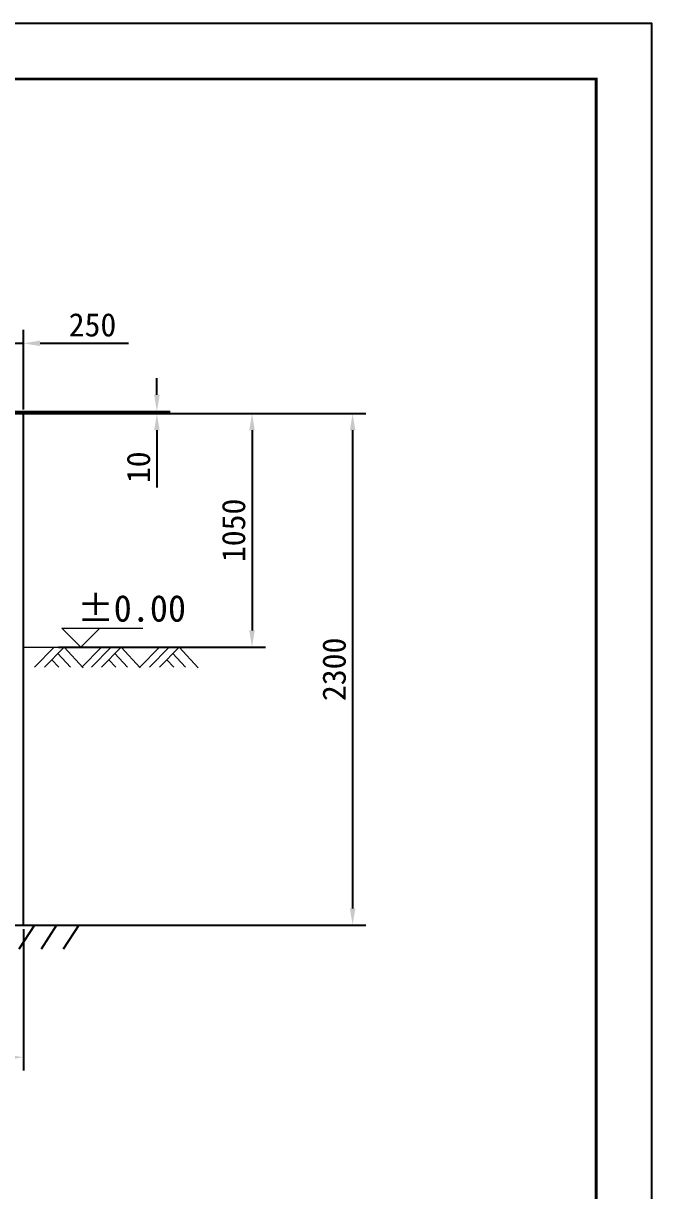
# Model space of a CAD drawing. Header units: millimetres. Extents: x 30580 to 65675, y -20119 to -7519.
# Drawn here: x 62847 to 65675, y -14869 to -9619 of the extents above; entities that cross this region are included whole.
import ezdxf

# ---------------------------------------------------------------- set-up
doc = ezdxf.new("R2010")
doc.units = ezdxf.units.MM
doc.layers.get('Defpoints').update_dxf_attribs({"lineweight": 18})
doc.layers.add('border', color=7, linetype='Continuous')
doc.layers.add('细实线', color=3, linetype='Continuous', lineweight=13)
doc.dimstyles.new('ISO-25', dxfattribs={"dimtxt": 2.5, "dimasz": 2.5, "dimexe": 1.25, "dimexo": 0.625, "dimtad": 1, "dimtxsty": 'Standard', "dimcen": 2.5, "dimadec": 0, "dimazin": 0, "dimtfac": 1, "dimtmove": 0, "dimatfit": 3, "dimfxl": 1, "dimarcsym": 0})

# ---------------------------------------------------------------- blocks, each defined once
blk = doc.blocks.new('*D180')
at = {"color": 0, "lineweight": -2, "ltscale": 150, "transparency": 16777216}
for p, q in [((58847.5, -13692.8), (58847.5, -14328.5)), ((62847.5, -13692.8), (62847.5, -14328.5)), ((58922.5, -14268.5), (62772.5, -14268.5))]:
    blk.add_line(p, q, dxfattribs=at)
at = {"color": 0, "ltscale": 150, "transparency": 16777216}
for points in [[(58922.5, -14256), (58922.5, -14281), (58847.5, -14268.5)], [(62772.5, -14256), (62772.5, -14281), (62847.5, -14268.5)]]:
    blk.add_solid(points, dxfattribs=at)
at = {"layer": 'Defpoints', "color": 0, "ltscale": 150, "transparency": 16777216}
for p in [(58847.5, -13674.1), (62847.5, -13674.1), (62847.5, -14268.5)]:
    blk.add_point(p, dxfattribs=at)
at = {"color": 0, "ltscale": 150, "transparency": 16777216, "insert": (60847.5, -14186), "char_height": 105, "attachment_point": 5}
blk.add_mtext('4000', dxfattribs=at)
blk = doc.blocks.new('*D186')
at = {"color": 0, "lineweight": -2, "ltscale": 150, "transparency": 16777216}
for p, q in [((62597.5, -11355.3), (62597.5, -10997.8)), ((62847.5, -11355.3), (62847.5, -10997.8)), ((62522.5, -11057.8), (62447.5, -11057.8)), ((62597.5, -11057.8), (62847.5, -11057.8)), ((62922.5, -11057.8), (63320, -11057.8))]:
    blk.add_line(p, q, dxfattribs=at)
at = {"color": 0, "ltscale": 150, "transparency": 16777216}
for points in [[(62522.5, -11045.3), (62522.5, -11070.3), (62597.5, -11057.8)], [(62922.5, -11045.3), (62922.5, -11070.3), (62847.5, -11057.8)]]:
    blk.add_solid(points, dxfattribs=at)
at = {"layer": 'Defpoints', "color": 0, "ltscale": 150, "transparency": 16777216}
for p in [(62847.5, -11057.8), (62597.5, -11374.1), (62847.5, -11374.1)]:
    blk.add_point(p, dxfattribs=at)
at = {"color": 0, "ltscale": 150, "transparency": 16777216, "insert": (63158.7, -10975.3), "char_height": 105, "attachment_point": 5}
blk.add_mtext('250', dxfattribs=at)
blk = doc.blocks.new('*D189')
at = {"color": 0, "lineweight": -2, "ltscale": 150, "transparency": 16777216}
for p, q in [((62866.2, -11374.1), (63936.7, -11374.1)), ((63876.7, -11449.1), (63876.7, -12349.1)), ((63005.6, -12424.1), (63936.7, -12424.1))]:
    blk.add_line(p, q, dxfattribs=at)
at = {"color": 0, "ltscale": 150, "transparency": 16777216}
for points in [[(63864.2, -11449.1), (63889.2, -11449.1), (63876.7, -11374.1)], [(63864.2, -12349.1), (63889.2, -12349.1), (63876.7, -12424.1)]]:
    blk.add_solid(points, dxfattribs=at)
at = {"layer": 'Defpoints', "color": 0, "ltscale": 150, "transparency": 16777216}
for p in [(62847.5, -11374.1), (62986.9, -12424.1), (63876.7, -12424.1)]:
    blk.add_point(p, dxfattribs=at)
at = {"color": 0, "ltscale": 150, "transparency": 16777216, "insert": (63794.2, -11899.1), "char_height": 105, "attachment_point": 5, "rotation": 90}
blk.add_mtext('1050', dxfattribs=at)
blk = doc.blocks.new('*D190')
at = {"color": 0, "lineweight": -2, "ltscale": 150, "transparency": 16777216}
for p, q in [((62866.2, -11374.1), (64389.2, -11374.1)), ((64329.2, -11449.1), (64329.2, -13599.1)), ((62866.2, -13674.1), (64389.2, -13674.1))]:
    blk.add_line(p, q, dxfattribs=at)
at = {"color": 0, "ltscale": 150, "transparency": 16777216}
for points in [[(64316.7, -11449.1), (64341.7, -11449.1), (64329.2, -11374.1)], [(64316.7, -13599.1), (64341.7, -13599.1), (64329.2, -13674.1)]]:
    blk.add_solid(points, dxfattribs=at)
at = {"layer": 'Defpoints', "color": 0, "ltscale": 150, "transparency": 16777216}
for p in [(62847.5, -11374.1), (62847.5, -13674.1), (64329.2, -13674.1)]:
    blk.add_point(p, dxfattribs=at)
at = {"color": 0, "ltscale": 150, "transparency": 16777216, "insert": (64246.7, -12524.1), "char_height": 105, "attachment_point": 5, "rotation": 90}
blk.add_mtext('2300', dxfattribs=at)
blk = doc.blocks.new('*D193')
at = {"color": 0, "lineweight": -2, "ltscale": 150, "transparency": 16777216}
for p, q in [((63448.6, -11289.1), (63448.6, -11214.1)), ((62791.3, -11364.1), (63508.6, -11364.1)), ((62791.3, -11374.1), (63508.6, -11374.1)), ((63448.6, -11364.1), (63448.6, -11374.1)), ((63448.6, -11449.1), (63448.6, -11706.6))]:
    blk.add_line(p, q, dxfattribs=at)
at = {"color": 0, "ltscale": 150, "transparency": 16777216}
for points in [[(63436.1, -11289.1), (63461.1, -11289.1), (63448.6, -11364.1)], [(63436.1, -11449.1), (63461.1, -11449.1), (63448.6, -11374.1)]]:
    blk.add_solid(points, dxfattribs=at)
at = {"layer": 'Defpoints', "color": 0, "ltscale": 150, "transparency": 16777216}
for p in [(62772.5, -11364.1), (62772.5, -11374.1), (63448.6, -11374.1)]:
    blk.add_point(p, dxfattribs=at)
at = {"color": 0, "ltscale": 150, "transparency": 16777216, "insert": (63366.1, -11615.3), "char_height": 105, "attachment_point": 5, "rotation": 90}
blk.add_mtext('10', dxfattribs=at)
blk = doc.blocks.new('*U603')
at = {"layer": 'border', "color": 1, "linetype": 'Continuous', "ltscale": 150}
blk.add_lwpolyline([(0, 0), (14850, 0), (14850, 10500), (0, 10500)], close=True, dxfattribs=at)
at = {"layer": 'border', "color": 7, "linetype": 'Continuous', "ltscale": 150, "const_width": 12.5}
blk.add_lwpolyline([(625, 250), (14600, 250), (14600, 10250), (625, 10250)], close=True, dxfattribs=at)

msp = doc.modelspace()

# ---------------------------------------------------------------- linework, layer by layer
at = {"ltscale": 150}
for p, q in [((58847.477, -11374.083), (62847.477, -11374.083)), ((62847.477, -11374.083), (62847.477, -13674.083)), ((62847.87, -12407.894), (62847.87, -12407.894)), ((58847.477, -13674.083), (62847.477, -13674.083))]:
    msp.add_line(p, q, dxfattribs=at)
at = {"color": 3, "ltscale": 150}
for p, q in [((58473.362, -13674.083), (63166.047, -13674.083)), ((62897.477, -13674.083), (62826.99, -13783.074)), ((62997.477, -13674.083), (62926.99, -13783.074)), ((63097.477, -13674.083), (63026.99, -13783.074))]:
    msp.add_line(p, q, dxfattribs=at)
at = {"layer": '细实线', "color": 1}
for p, q in [((63106.372, -12424.083), (63020.943, -12338.653)), ((63020.943, -12338.653), (63385.522, -12338.653)), ((63106.372, -12424.083), (63191.802, -12338.653)), ((63020.943, -12424.083), (63191.802, -12424.083))]:
    msp.add_line(p, q, dxfattribs=at)
at = {"layer": '细实线'}
for p, q in [((62847.477, -12424.083), (63713.045, -12424.083)), ((62986.877, -12424.083), (62898.452, -12514.992)), ((63031.462, -12424.083), (62943.038, -12514.992)), ((63031.462, -12424.083), (63117.226, -12517.062)), ((63199.177, -12424.083), (63110.752, -12514.992)), ((63243.297, -12424.083), (63154.872, -12514.992)), ((63287.883, -12424.083), (63199.458, -12514.992)), ((63287.883, -12424.083), (63373.647, -12517.062)), ((63460.136, -12424.083), (63371.711, -12514.992)), ((63504.255, -12424.083), (63415.831, -12514.992)), ((63548.841, -12424.083), (63460.416, -12514.992)), ((63548.841, -12424.083), (63634.605, -12517.062)), ((62975.822, -12481.286), (63006.913, -12514.992)), ((63003.21, -12453.129), (63060.272, -12514.992)), ((63232.243, -12481.286), (63263.333, -12514.992)), ((63259.63, -12453.129), (63316.693, -12514.992)), ((63493.201, -12481.286), (63524.292, -12514.992)), ((63520.589, -12453.129), (63577.651, -12514.992))]:
    msp.add_line(p, q, dxfattribs=at)

# ---------------------------------------------------------------- block references
at = {"layer": 'border', "linetype": 'Continuous', "ltscale": 150}
msp.add_blockref('*U603', (50825.076, -20118.698), dxfattribs=at)

# ---------------------------------------------------------------- texts
at = {"layer": '细实线', "color": 7}
msp.add_text('±0.00', height=119.6019, dxfattribs=at).set_placement((63091.422, -12309.425))

# ---------------------------------------------------------------- dimensions: what is measured, and where the dimension line sits
at = {"color": 3, "ltscale": 150}
for base, p1, p2, picture, middle in [((62847.477, -11057.819), (62597.477, -11374.083), (62847.477, -11374.083), '*D186', (63158.727, -11057.819)), ((62847.477, -14268.498), (58847.477, -13674.083), (62847.477, -13674.083), '*D180', (60847.477, -14268.498))]:
    dim = msp.add_linear_dim(base=base, p1=p1, p2=p2, dimstyle='ISO-25', override={"dimscale": 30, "dimtxt": 3.5, "dimexe": 2, "dimgap": 1, "dimatfit": 0}, dxfattribs=at)
    dim.commit()
    dim.dimension.update_dxf_attribs({"geometry": picture, "text_midpoint": middle, "dimtype": 160})
at = {"ltscale": 150}
for base, p1, p2, picture, middle in [((63448.626, -11374.083), (62772.518, -11364.083), (62772.518, -11374.083), '*D193', (63366.126, -11615.333)), ((63876.667, -12424.083), (62847.477, -11374.083), (62986.877, -12424.083), '*D189', (63794.167, -11899.083)), ((64329.151, -13674.083), (62847.477, -11374.083), (62847.477, -13674.083), '*D190', (64246.651, -12524.083))]:
    dim = msp.add_linear_dim(base=base, p1=p1, p2=p2, angle=90, dimstyle='ISO-25', override={"dimscale": 30, "dimtxt": 3.5, "dimexe": 2, "dimgap": 1, "dimatfit": 0}, dxfattribs=at)
    dim.commit()
    dim.dimension.update_dxf_attribs({"geometry": picture, "text_midpoint": middle})

doc.saveas('drawing.dxf')
